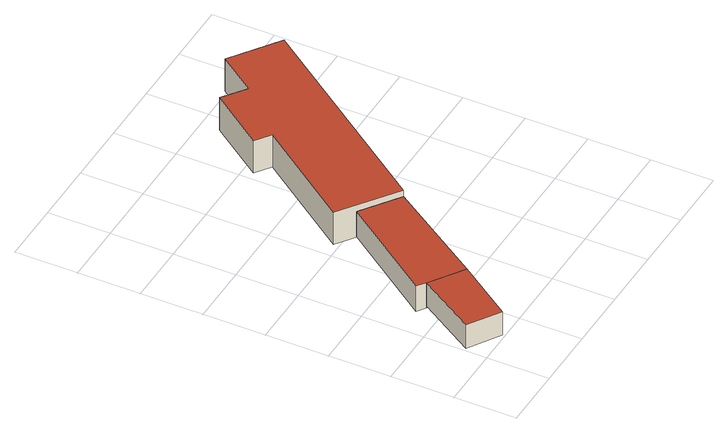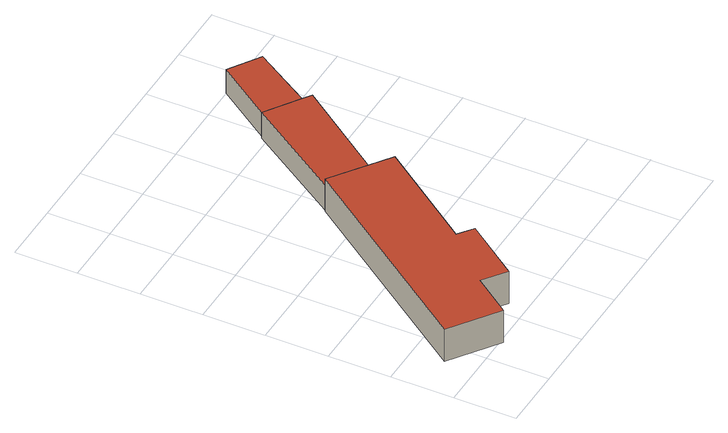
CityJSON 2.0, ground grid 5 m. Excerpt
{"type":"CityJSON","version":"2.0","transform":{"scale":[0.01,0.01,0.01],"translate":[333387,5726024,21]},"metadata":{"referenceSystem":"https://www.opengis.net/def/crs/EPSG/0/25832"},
"CityObjects":{
"building1":{"type":"Building","attributes":{"Geometrietyp2DReferenz":"3000","Gemeindeschluessel":"05170048","function":"31001_2723","roofType":"1000","measuredHeight":2.14},"address":[{"country":"Germany","locality":"Wesel","thoroughfareNumber":"7","thoroughfareName":"Rheinpromenade"}],"geometry":[{"type":"Solid","lod":"2","boundaries":[[[[0,1,2,3]],[[4,5,1,0]],[[6,7,5,4]],[[3,2,7,6]],[[4,0,3,6]],[[1,5,7,2]]]],"semantics":{"surfaces":[{"type":"WallSurface"},{"type":"RoofSurface"},{"type":"GroundSurface"}],"values":[[0,0,0,0,1,2]]}}]},
"building2":{"type":"Building","attributes":{"Geometrietyp2DReferenz":"3000","Gemeindeschluessel":"05170048","function":"51009_1610","roofType":"1000","measuredHeight":2.31},"geometry":[{"type":"Solid","lod":"2","boundaries":[[[[8,9,10,11]],[[4,12,9,8]],[[0,13,12,4]],[[14,15,13,0]],[[11,10,15,14]],[[0,4,8,11,14]],[[9,12,13,15,10]]]],"semantics":{"surfaces":[{"type":"WallSurface"},{"type":"RoofSurface"},{"type":"GroundSurface"}],"values":[[0,0,0,0,0,1,2]]}}]},
"building3":{"type":"Building","attributes":{"Geometrietyp2DReferenz":"3000","Gemeindeschluessel":"05170048","function":"31001_2723","roofType":"1000","measuredHeight":2.93},"address":[{"country":"Germany","locality":"Wesel","thoroughfareNumber":"7","thoroughfareName":"Rheinpromenade"}],"geometry":[{"type":"Solid","lod":"2","boundaries":[[[[16,17,18,19]],[[20,21,17,16]],[[22,23,21,20]],[[24,25,23,22]],[[26,27,25,24]],[[28,29,27,26]],[[30,31,29,28]],[[19,18,31,30]],[[28,26,24,22,20,16,19,30]],[[17,21,23,25,27,29,31,18]]]],"semantics":{"surfaces":[{"type":"WallSurface"},{"type":"RoofSurface"},{"type":"GroundSurface"}],"values":[[0,0,0,0,0,0,0,0,1,2]]}}]}
},
"vertices":[
[292,633,258],[292,633,44],[4,169,44],[4,169,258],[563,451,258],[563,451,44],[254,7,258],[254,7,44],
[1072,1224,258],[1072,1224,27],[769,1441,27],[769,1441,258],[563,451,27],[292,633,27],[224,681,258],[224,681,27],
[1191,2331,313],[1191,2331,20],[623,1546,20],[623,1546,313],[1069,2420,313],[1069,2420,20],[1387,2856,313],[1387,2856,20],[1571,2722,313],[1571,2722,20],[1789,3024,313],[1789,3024,20],[2171,2751,313],[2171,2751,20],[1072,1224,313],[1072,1224,20]
]}
